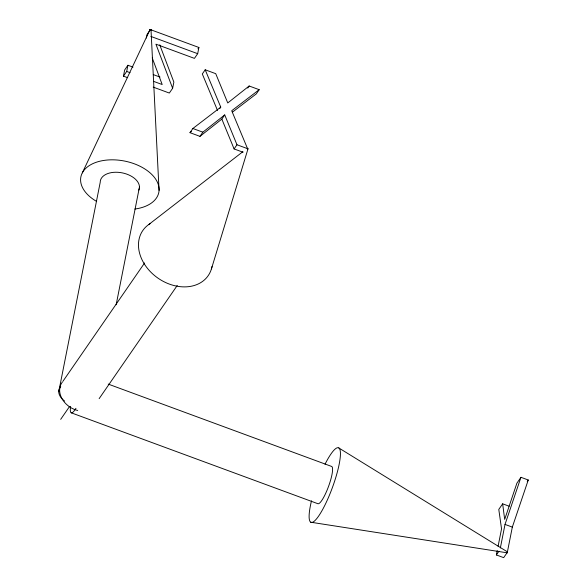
<?xml version="1.0" encoding="UTF-8"?>
<svg xmlns="http://www.w3.org/2000/svg" width="587" height="587" viewBox="0 0 587 587"><rect width="100%" height="100%" fill="white"/><g stroke="black" fill="none" stroke-linecap="round" stroke-linejoin="round"><path stroke-width="0.88" d="M507.307 552.638L507.491 551.919L507.153 552.815L310.728 522.217M248 148.856C247.479 147.198 246.628 149.663 248 148.856L211.423 268.919M58.744 391.727L100.216 182.308A19.863 12.041 11.2 0 1 122.294 172.879A19.863 12.041 11.2 0 1 138.826 190.093M127.702 77.711L123.453 76.141L124.679 69.941L127.922 65.252L132.992 67.116M123.453 76.141L126.697 71.453L127.922 65.252M146.324 38.06L147.021 34.516L150.411 29.607L198.905 47.481L197.68 53.681L194.436 58.377L155.922 44.179L172.629 88.285L169.335 93.054L153.192 87.103M116.153 304.763L139.464 187.018M172.629 88.285L173.862 82.085L159.723 44.766M509.142 506.207L502.655 503.815L504.681 519.429L516.905 483.174L520.948 477.304L528.256 479.997L512.326 527.104L507.322 552.367L503.675 557.65L496.375 554.957L497.233 550.613M498.099 546.262L501.54 528.865L498.789 509.421L502.655 503.815M500.366 547.935L505.018 524.418L520.948 477.304M150.059 29.585L151.006 29.717L150.059 29.585L151.006 29.717L159.062 190.393M82.319 172.871L150.081 29.511M507.329 552.096L507.153 552.815M197.98 48.824L198.905 47.481M232.445 112.146L256.306 93.869L259.19 89.686L249.167 85.996L227.749 102.952L215.73 73.669L205.193 69.787L202.31 73.962L217.535 110.481M259.19 89.686L231.711 110.745L247.567 148.665L236.979 144.762L224.726 114.92L221.842 119.102L199.962 136.36L189.983 132.677L192.866 128.502L220.763 107.135L205.193 69.787M199.962 136.36L202.845 132.178L224.726 114.92M219.802 108.529L220.763 107.135M247.729 88.079L249.167 85.996M62.86 381.403L144.6 262.954M243.055 152.238L234.096 148.937L236.979 144.762M60.681 419.353L69.427 406.681M99.144 398.646L177.245 285.48M527.243 481.465L528.256 479.997M496.375 554.957L498.979 551.186M247.347 148.959L247.78 148.364M148.863 224.454L242.901 151.673M189.983 132.677L191.413 131.583M150.888 36.431L197.68 53.681M153.266 74.593L160.024 77.08M126.697 71.453L130.072 72.693M153.728 81.417L162.181 84.528L152.224 57.9M192.866 128.502L202.845 132.178M505.018 524.418L512.326 527.104M108.206 384.089L331.626 466.438A19.863 4.006 -69.8 0 1 328.537 486.44A19.863 4.006 -69.8 0 1 317.897 503.719L71.269 412.815M338.802 447.947L507.491 551.919M221.842 119.102L234.096 148.937M64.57 401.038A19.863 12.041 11.2 0 1 60.725 386.569M96.679 201.473A39.733 24.074 11.2 0 1 92.878 163.619A39.733 24.074 11.2 0 1 152.789 175.491A39.733 24.074 11.2 0 1 134.841 209.038M75.95 408.317A19.863 4.006 -69.8 0 1 70.616 406.395M325.015 464.251A39.733 8.02 -69.8 0 1 340.13 458.315A39.733 8.02 -69.8 0 1 318.968 515.584A39.733 8.02 -69.8 0 1 311.499 500.828M77.689 410.474A19.863 15.284 34.6 0 1 59.632 389.709L60.38 385.644A19.863 15.284 34.6 0 1 62.339 382.159M212.01 266.535A39.733 30.568 34.6 0 1 157.976 278.143A39.733 30.568 34.6 0 1 150.243 223.559"/></g></svg>
